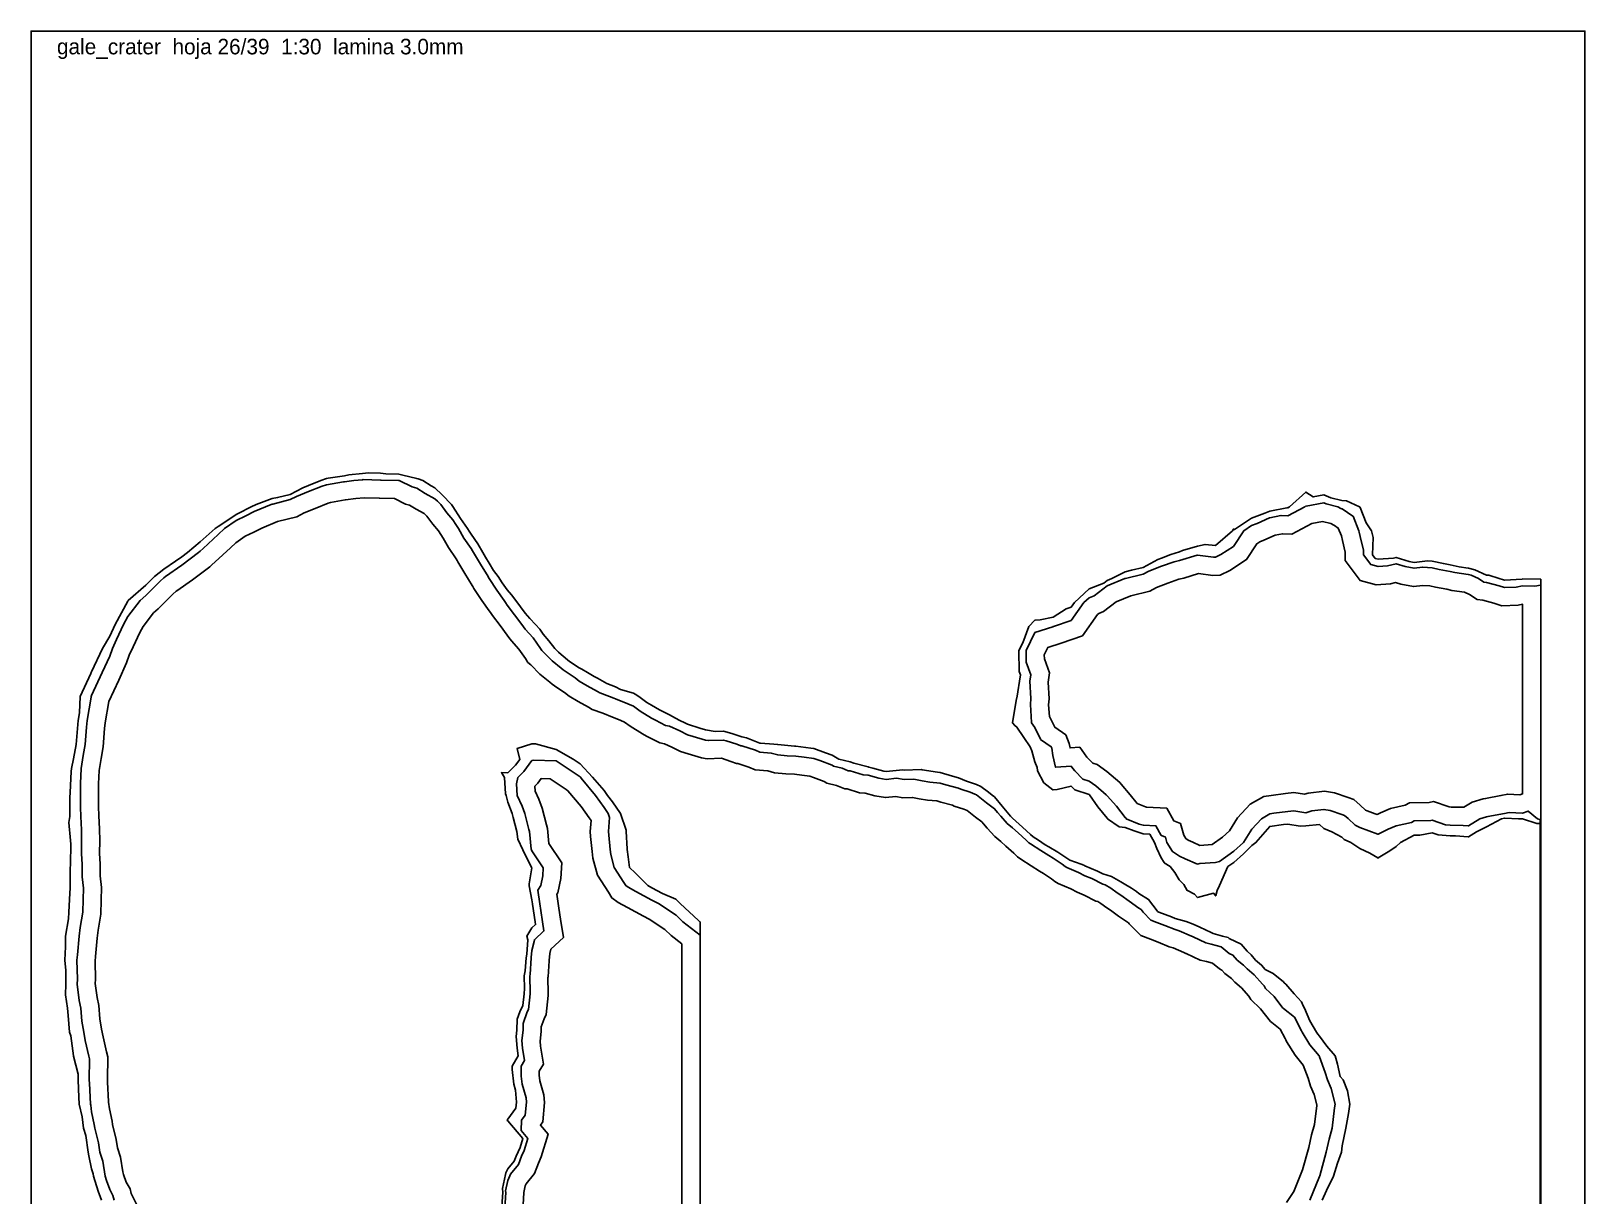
# Model space of a CAD drawing. Header units: millimetres. Extents: x 0 to 600, y 0 to 900.
# Drawn here: x 0 to 600, y 450 to 900 of the extents above; entities that cross this region are included whole.
import ezdxf

# ---------------------------------------------------------------- set-up
doc = ezdxf.new("R2010")
doc.units = ezdxf.units.MM
for name, color, linetype in [('CORTE', 1, 'Continuous'), ('GRABADO', 5, 'Continuous'), ('HOJA', 8, 'Continuous')]:
    doc.layers.add(name, color=color, linetype=linetype)

msp = doc.modelspace()

# ---------------------------------------------------------------- linework, layer by layer
at = {"layer": 'CORTE'}
for points in [[(27.18, 448.43), (25.96, 451.86), (24.11, 457.7), (23.98, 458.5), (23.38, 460.45), (22.27, 465.5), (22.08, 466.97), (21.19, 473.32), (20.3, 476.23), (19.69, 480.59), (18.56, 485.49), (18.43, 488.19), (18.12, 494.76), (18.16, 497.09), (16.42, 504.01), (16.42, 504.02), (16.41, 504.1), (15.36, 511.87), (14.85, 513.27), (14.26, 519.69), (14.05, 522.54), (13.29, 527.66), (13.47, 531.81), (13.39, 537.06), (13.01, 541.06), (13.35, 546.28), (13.27, 550.33), (14.46, 557.02), (14.64, 559.59), (14.94, 566.9), (15.06, 568.85), (15.06, 576.32), (15.16, 578.11), (15.34, 585.95), (15.21, 587.36), (14.61, 594.25), (14.92, 596.63), (14.92, 603.92), (15.04, 605.89), (15.52, 613.99), (15.62, 615.16), (16.41, 618.81), (17.43, 624.42), (17.54, 625.93), (18.13, 633.68), (18.65, 636.66), (18.94, 642.95), (23.06, 651.8), (23.25, 652.23), (23.38, 652.47), (27.64, 661.49), (30.35, 666.21), (32.49, 670.75), (37.33, 679.81), (37.5, 680.03), (44.31, 685.97), (47.68, 689.29), (51.29, 692.13), (55.75, 695.23), (58.26, 696.95), (60.36, 698.55), (65.23, 702.65), (71.03, 707.82), (72.21, 708.65), (73.27, 709.24), (79.18, 713.26), (85.76, 716.57), (86.16, 716.76), (86.94, 717.09), (93.14, 719.47), (95.17, 719.79), (100.1, 721.02), (104.98, 723.58), (107.07, 724.42), (111.93, 726.35), (114.05, 727.11), (114.73, 727.25), (121.03, 728.23), (122.69, 728.56), (128, 729.09), (130.28, 729.38), (134.99, 729.26), (136.98, 729), (141.96, 728.88), (143.55, 728.45), (148.94, 727.14), (149.46, 727.03), (151.22, 726.35), (154.45, 724.37), (155.94, 723.55), (158.78, 720.83), (162.36, 717.07), (162.64, 716.69), (162.92, 716.35), (165.87, 711.71), (168.54, 707.8), (169.12, 706.76), (169.9, 705.61), (172.46, 701.94), (174.42, 698.53), (175.51, 696.73), (176.87, 694.46), (178.59, 691.56), (180.34, 689.28), (181.97, 686.8), (183.84, 684.16), (185.48, 682.2), (187.15, 680.02), (188.97, 677.58), (190.81, 675.16), (192.58, 673.12), (194.82, 670.77), (196.43, 668.97), (197.78, 667.03), (199.96, 664.41), (202.26, 661.5), (203.66, 660.07), (204.74, 659.21), (207.93, 656.5), (211.7, 654), (212.61, 653.48), (214.85, 652.26), (217.49, 650.69), (218.67, 650.04), (222.36, 647.92), (225.63, 646.73), (227.63, 645.66), (232.6, 644.16), (233.25, 643.86), (234.68, 642.99), (237.81, 640.64), (239.58, 639.56), (242.66, 637.83), (246.55, 635.79), (247.65, 635.21), (250.3, 633.74), (252.72, 632.68), (253.51, 632.26), (258.2, 630.71), (260.47, 630.07), (264.2, 629.45), (267.43, 629.57), (270.61, 628.68), (274.42, 627.41), (276.25, 626.92), (281.38, 624.97), (281.72, 624.95), (286.86, 624.49), (288.27, 624.37), (288.35, 624.35), (294.75, 623.74), (295.31, 623.72), (301.15, 622.98), (302.3, 622.84), (306.82, 621.23), (309.28, 620.29), (311.95, 618.78), (316.24, 617.66), (317.71, 617.17), (323.21, 615.72), (323.52, 615.63), (325.08, 615.22), (329.31, 614.07), (330.16, 613.93), (336.64, 614.57), (337.14, 614.49), (343.72, 614.72), (344.11, 614.64), (349.95, 613.72), (351.09, 613.61), (355.76, 612.16), (358.07, 611.55), (361.25, 610.18), (365.04, 608.9), (366.7, 608.14), (369.69, 605.95), (371.17, 604.8), (372.04, 604.14), (374.97, 600.56), (378.25, 596.68), (378.66, 596.22), (379, 595.94), (382.81, 592.48), (385.98, 589.61), (386.99, 588.78), (389.02, 587.43), (391.63, 585.69), (392.94, 584.89), (396.45, 582.83), (399.91, 580.47), (401.09, 579.75), (405.47, 578.18), (406.53, 577.72), (406.87, 577.55), (411.82, 575.49), (413.84, 574.46), (417.19, 573.37), (420.82, 571.33), (422.11, 570.63), (424.95, 568.91), (426.79, 567.57), (427.79, 566.87), (431.51, 564.58), (434.78, 560.11), (434.96, 559.9), (435.43, 559.66), (440.33, 557.81), (441.72, 557.22), (445.99, 556.08), (448.69, 554.93), (451.28, 553.83), (455.67, 551.81), (456.44, 551.43), (460.11, 550.4), (462.2, 549.81), (462.64, 549.45), (467.22, 547.21), (469.63, 544.59), (471.13, 543.11), (472.85, 541.12), (475.12, 539.16), (476.59, 537.5), (479.64, 535.92), (483.57, 532.65), (483.87, 532.26), (484.47, 531.86), (487.73, 528.12), (490.55, 524.95), (491.2, 523.44), (491.66, 522.58), (493.78, 517.6), (496.39, 513.32), (496.9, 512.5), (497.52, 511.75), (500.38, 507.87), (503.5, 504.06), (503.83, 503.16), (504.5, 500.9), (505.46, 496.08), (506.7, 494.8), (508.28, 490.54), (509.21, 485.5), (508.75, 481.88), (507.64, 476.23), (506.27, 469.32), (506.02, 466.96), (504.5, 462.64), (502.93, 457.69), (500.27, 452.07), (498.54, 448.42)], [(582.78, 259), (582.78, 593.91), (581.46, 593.88), (581.45, 593.88), (581.44, 593.88), (581.44, 593.88), (575.88, 595.65), (575.83, 595.64), (575.82, 595.63), (575.81, 595.63), (574.29, 595.73), (569.12, 596), (568.93, 595.96), (567.78, 595.73), (561.98, 592.62), (558.16, 590.67), (555.01, 588.7), (555, 588.7), (554.99, 588.7), (554.98, 588.69), (554.97, 588.69), (549.97, 589.09), (548, 589.12), (548, 589.12), (543.29, 589.48), (543.28, 589.48), (541.02, 590.26), (536.28, 589.4), (536.27, 589.4), (534.08, 589.35), (528.82, 586.48), (527.14, 584.96), (527.13, 584.96), (524.73, 583.29), (520.16, 580.55), (520.15, 580.55), (520.14, 580.54), (520.13, 580.54), (520.12, 580.54), (520.11, 580.54), (520.1, 580.54), (520.09, 580.54), (520.08, 580.55), (517, 582.39), (513.11, 584.2), (513.11, 584.2), (511.98, 584.98), (509.57, 586.48), (507.08, 587.72), (507.08, 587.73), (507.07, 587.73), (506.13, 588.6), (502.3, 590.63), (499.17, 591.95), (499.16, 591.95), (497.49, 593.48), (492.25, 592.98), (492.25, 592.98), (490.09, 592.88), (490.08, 592.88), (490.08, 592.88), (485.26, 593.66), (483.61, 593.52), (478.33, 592.72), (472.93, 586.5), (472.92, 586.49), (471.37, 585.33), (468.13, 582.18), (464.41, 578.87), (464.4, 578.87), (462.14, 577.23), (458.93, 569.95), (457.96, 568), (457.45, 566.04), (457.45, 566.04), (457.45, 566.03), (457.44, 566.01), (457.43, 566), (457.42, 566), (457.42, 565.99), (457.41, 565.99), (457.4, 565.99), (457.39, 565.98), (457.37, 565.98), (457.36, 565.99), (457.35, 565.99), (457.35, 565.99), (457.34, 565.99), (457.34, 566), (457.33, 566), (457.33, 566.01), (456.62, 566.96), (450.42, 565.23), (450.41, 565.23), (450.4, 565.23), (450.39, 565.23), (450.39, 565.23), (450.38, 565.23), (450.36, 565.24), (450.35, 565.25), (449.29, 566.55), (446.48, 567.96), (446.47, 567.96), (446.45, 567.98), (446.45, 567.99), (445.13, 570.31), (443.38, 572.06), (443.38, 572.06), (443.37, 572.07), (441.68, 574.99), (439.85, 577.23), (437.57, 578.74), (437.56, 578.74), (437.56, 578.75), (437.55, 578.76), (437.55, 578.76), (436.4, 580.59), (434.64, 584.17), (434.64, 584.18), (433.77, 586.51), (431.94, 589.78), (429.49, 589.89), (429.48, 589.89), (425.9, 590.99), (422.51, 592.39), (420.17, 592.62), (420.15, 592.62), (420.14, 592.63), (420.14, 592.63), (415.7, 595.74), (415.69, 595.75), (415.68, 595.76), (415.59, 595.88), (415.5, 595.98), (415.5, 595.98), (411.98, 600.35), (408.7, 605.01), (408.61, 605.09), (408.55, 605.13), (403.01, 606.87), (403, 606.88), (402.99, 606.88), (402.98, 606.89), (402.98, 606.89), (401.59, 608.34), (396.2, 607.04), (396.19, 607.04), (394.65, 606.92), (394.64, 606.92), (394.63, 606.92), (394.62, 606.92), (394.6, 606.93), (391.08, 609.59), (391.08, 609.59), (391.07, 609.6), (391.06, 609.61), (388.68, 614.28), (388.68, 614.29), (388.67, 614.31), (388.48, 615.47), (387.6, 617.71), (386.41, 621.98), (385.77, 623.55), (383.33, 627.12), (380.65, 631.11), (379.87, 631.73), (379.86, 631.73), (379.85, 631.74), (379.02, 632.8), (379.01, 632.8), (379.01, 632.8), (379.01, 632.81), (379, 632.82), (379, 632.83), (379, 632.84), (379, 632.85), (380.52, 641.98), (380.54, 642.12), (380.54, 642.13), (380.54, 642.13), (380.63, 642.34), (382.05, 651.36), (381.59, 652.61), (381.59, 652.62), (381.58, 652.63), (381.43, 660.63), (381.43, 660.64), (381.43, 660.65), (381.43, 660.66), (382.91, 663.68), (385.25, 669.92), (385.25, 669.93), (385.26, 669.94), (385.26, 669.94), (387.62, 672.46), (387.63, 672.47), (387.64, 672.47), (387.65, 672.48), (387.66, 672.48), (389.65, 672.6), (394.62, 673.64), (399.74, 676.77), (399.75, 676.78), (401.57, 677.39), (402.86, 679.2), (402.86, 679.2), (408.53, 684.48), (408.54, 684.48), (408.54, 684.49), (408.55, 684.49), (414.22, 686.75), (415.52, 687.74), (415.53, 687.75), (417.33, 688.48), (422.49, 691.1), (422.5, 691.1), (424.97, 691.76), (424.97, 691.76), (429.47, 692.82), (435.02, 695.86), (435.02, 695.86), (436.44, 696.41), (440.16, 697.74), (443.41, 698.84), (444.62, 699.35), (444.63, 699.35), (450.39, 701.04), (453.36, 701.67), (453.37, 701.67), (457.36, 701.27), (463.93, 706.98), (464.29, 707.57), (464.29, 707.57), (464.3, 707.58), (464.3, 707.59), (464.31, 707.59), (464.32, 707.6), (464.33, 707.6), (464.33, 707.6), (464.35, 707.6), (464.36, 707.6), (464.36, 707.6), (464.37, 707.6), (464.38, 707.6), (464.66, 707.43), (471.28, 711.89), (471.29, 711.89), (471.3, 711.89), (476.35, 713.72), (478.27, 714.57), (478.27, 714.57), (478.28, 714.57), (484.96, 715.88), (484.97, 715.88), (484.97, 715.89), (485.25, 715.87), (485.95, 716.25), (492.18, 721.87), (492.19, 721.87), (492.2, 721.88), (492.21, 721.88), (492.22, 721.89), (492.24, 721.89), (492.26, 721.88), (492.27, 721.88), (492.27, 721.88), (495.1, 720.06), (499.19, 720.82), (499.2, 720.82), (499.21, 720.82), (499.23, 720.81), (501.83, 719.72), (506.19, 718.65), (507.88, 718.51), (507.88, 718.51), (507.89, 718.51), (512.96, 716.26), (512.97, 716.26), (512.98, 716.26), (513.12, 716.16), (513.12, 716.15), (513.14, 716.14), (513.14, 716.13), (513.22, 715.95), (515.49, 710), (517.61, 706.97), (517.61, 706.97), (517.62, 706.96), (517.62, 706.95), (517.62, 706.95), (518.25, 704.37), (518.25, 704.36), (518.25, 704.35), (518, 697.69), (519.06, 696.28), (520.12, 696), (526.06, 696.4), (527.07, 696.65), (527.08, 696.65), (527.09, 696.65), (527.1, 696.65), (532.1, 695.12), (534.06, 694.75), (539.17, 695.29), (539.18, 695.29), (541.03, 695.16), (541.04, 695.16), (545.39, 694.26), (548.01, 693.75), (551.45, 693.05), (554.98, 692.57), (554.99, 692.57), (557.52, 691.85), (557.52, 691.84), (561.96, 689.75), (562.92, 689.78), (562.92, 689.78), (562.93, 689.78), (562.94, 689.78), (566.92, 688.48), (568.6, 688.04), (568.92, 687.93), (575.74, 688.31), (575.87, 688.33), (575.88, 688.33), (575.88, 688.33), (582.66, 688.24), (582.85, 688.27), (582.86, 688.27), (582.87, 688.26), (582.88, 688.26), (582.88, 688.26), (582.89, 688.25), (582.9, 688.25), (582.91, 688.24), (582.92, 688.23), (582.92, 688.23), (582.92, 688.22), (582.92, 688.22), (582.93, 688.21), (582.93, 688.19), (582.93, 259)], [(484.75, 447.52), (487.57, 451.73), (490.98, 460.05), (493.33, 468.67), (494.47, 473.64), (495.57, 477.58), (496.43, 484.97), (496.47, 485.19), (495.42, 489.22), (494.03, 492.37), (493.1, 495.51), (491.25, 500.51), (488.1, 504.33), (484.82, 509.66), (484.45, 510.28), (484.22, 510.8), (482.31, 514.47), (479.12, 517.04), (478.57, 517.4), (474.75, 522.32), (470.94, 525.91), (470.28, 527.18), (470.25, 527.22), (467.39, 530.44), (464.85, 532.63), (463.52, 533.98), (460.99, 535.97), (459.79, 537.28), (458.85, 537.73), (456.2, 539.89), (453.93, 540.53), (451.38, 541.1), (446.08, 543.62), (445.87, 543.69), (445.18, 544.03), (440.98, 545.82), (439.43, 546.24), (435.25, 548.02), (432.28, 549.14), (428.55, 550.55), (424.04, 555.07), (423.73, 555.49), (419.92, 558.14), (416.85, 560.38), (415.45, 561.29), (413.09, 563.02), (411.92, 563.68), (411.15, 563.93), (406.68, 566.22), (403.94, 567.36), (401.48, 568.6), (396.66, 570.67), (395.28, 571.52), (394.01, 572.49), (390.94, 574.58), (389.33, 575.52), (386.12, 577.49), (382.18, 580.12), (380.85, 580.95), (379.44, 582.37), (376.44, 585.08), (374.42, 586.92), (372.08, 588.85), (369.17, 592.08), (367.79, 593.71), (367.15, 594.49), (364.71, 596.33), (361.47, 598.85), (360.14, 599.39), (356.47, 600.63), (355.78, 600.93), (351.32, 602.1), (349.71, 602.6), (346.18, 602.94), (342.94, 603.46), (340.37, 603.92), (336.65, 603.79), (333.94, 604.27), (329.92, 603.87), (325.8, 604.56), (322.06, 605.58), (319.95, 605.71), (315.12, 607.28), (314.19, 607.28), (310.96, 608.55), (307.26, 609.51), (306.29, 610.06), (302.13, 611.65), (300.68, 612.17), (297.66, 612.54), (294.75, 612.91), (291.48, 613.03), (287.05, 613.45), (284.54, 614.16), (279.59, 614.56), (277.16, 615.68), (272.97, 617.01), (272.45, 617.07), (270.2, 617.86), (266.57, 619.08), (261.07, 618.89), (258.94, 619.25), (253.67, 620.73), (250.77, 621.69), (247.47, 623.42), (244.53, 624.71), (242.76, 624.99), (237.91, 627.54), (236.69, 628.19), (236.05, 628.55), (231.31, 631.43), (229.13, 633.06), (227.79, 633.61), (222.95, 635.56), (222.34, 635.82), (220.78, 636.48), (216.71, 637.96), (215.22, 638.81), (211.28, 641), (207.79, 643.07), (205.98, 644.44), (203.06, 646.46), (201.27, 647.65), (200.28, 648.49), (196.45, 651.55), (192.94, 655.14), (191.84, 656.12), (190.88, 657.59), (188.36, 661.21), (185.46, 664.46), (184.48, 665.68), (183.8, 666.69), (181.07, 670.3), (178.12, 674.24), (177.39, 675.33), (176.91, 676.06), (174.08, 680.05), (171.02, 684.72), (170.57, 685.41), (170.33, 685.86), (167.54, 690.49), (164.84, 694.98), (164.53, 695.51), (164.12, 696.1), (161.18, 700.47), (159.14, 704.11), (158.22, 705.47), (157.28, 706.95), (155.07, 709.55), (152.84, 712.54), (151.98, 713.45), (151.76, 713.66), (148.7, 715.34), (146.17, 716.89), (144.63, 717.3), (140.32, 719.42), (134.6, 719.55), (134.45, 719.57), (128.61, 719.72), (125.4, 719.4), (121.43, 718.88), (121.27, 718.89), (115.65, 717.85), (114.69, 717.57), (109.67, 715.58), (105.4, 713.85), (102.61, 712.39), (95.17, 710.54), (89.06, 707.99), (86.01, 706.48), (82.73, 704.83), (79.07, 702.34), (76.97, 700.36), (71.1, 694.93), (69.81, 693.77), (69, 693.09), (62.37, 688.03), (56.22, 683.81), (56.08, 683.67), (54.76, 682.41), (49.07, 676.8), (47.25, 675.21), (43.23, 669.98), (41.96, 667.61), (39.38, 662.1), (37.91, 658.84), (36.84, 655.91), (33.87, 649.31), (29.99, 640.96), (28.57, 632.81), (28.4, 630.56), (27.88, 623.53), (27.04, 618.93), (26.29, 614.41), (26.03, 609.26), (26.08, 605.94), (26.08, 600.29), (26.18, 596.93), (26.48, 591.7), (26.53, 587.36), (26.45, 582.31), (26.7, 578.32), (26.7, 573.65), (27.25, 569.16), (27.09, 564.29), (26.97, 558.91), (25.87, 552.69), (25.52, 549.64), (24.93, 542.46), (24.74, 540.75), (24.88, 533.59), (24.77, 532.04), (25.51, 526.6), (26.11, 523.52), (26.56, 518.45), (27.25, 514.48), (27.79, 511.44), (29.16, 505.66), (29.63, 503.8), (29.47, 494.87), (29.51, 493.95), (29.87, 486.45), (29.91, 486.28), (29.91, 486.28), (30.27, 483.65), (31.3, 478.9), (31.5, 477.61), (32.91, 471.82), (33.39, 468.52), (34.49, 464.98), (35.39, 459.32), (35.73, 458.25), (36.76, 455.34), (38.2, 452.7), (38.66, 450.89), (40.83, 446.57)], [(181.84, 446.06), (182.1, 451.34), (182.09, 452.84), (183.22, 458.32), (183.27, 458.94), (184.09, 460.43), (186.59, 463.43), (187.29, 465.3), (188.81, 468.72), (189.88, 472.23), (184.11, 479.04), (183.88, 479.18), (183.89, 479.39), (184.1, 479.64), (187.2, 483.87), (187.41, 486.19), (187.07, 490.89), (186.44, 493.14), (185.76, 498.86), (185.74, 500.15), (188.14, 504.06), (187.64, 507.09), (187.33, 511.63), (187.6, 514.08), (187.75, 518.3), (188.69, 521.07), (189.93, 523.63), (190.4, 528.02), (190.52, 530.14), (190.42, 534.99), (190.79, 536.91), (191.12, 541.97), (191.48, 543.37), (191.88, 548.92), (191.44, 550.36), (193.36, 553.52), (194.78, 554.84), (194.61, 555.88), (193.61, 562.65), (193.59, 562.86), (193.34, 564.35), (192.37, 569.83), (192.31, 570.62), (193.3, 576.8), (193.29, 576.82), (189.95, 583.75), (187.9, 587.86), (187.63, 590.74), (186.15, 596.14), (185.76, 597.7), (184.08, 602.06), (183.39, 604.67), (183.16, 605.37), (182.77, 611.64), (181.61, 613.55), (184.13, 613.45), (184.13, 613.45), (187.11, 616.42), (188.73, 618.65), (187.74, 622.89), (193.41, 624.71), (194.8, 624.64), (202.71, 622.52), (209.34, 618.7), (211.99, 616.95), (216.84, 611.71), (221.26, 606.58), (222.55, 604.74), (224.55, 602.26), (227.6, 597.75), (229.77, 591.33), (229.74, 590.75), (230.17, 584.06), (230.19, 583.79), (230.53, 581.01), (231.08, 576.84), (233.26, 574.79), (238.13, 569.9), (239.75, 569.03), (243.78, 566.87), (249.02, 564.63), (250.65, 562.92), (257.68, 556.41), (258.18, 555.95), (258.32, 555.85), (258.32, 507.53), (258.32, 470.51), (258.32, 426.67)], [(251.32, 408.88), (251.32, 456.38), (251.32, 500.74), (251.32, 538.19), (251.32, 547.35), (247.18, 550.62), (244.69, 552.9), (238.68, 556.92), (236.45, 558.12), (230.26, 561.42), (226.74, 563.31), (224.31, 565.11), (222.96, 567.41), (218.74, 573.95), (216.93, 580.51), (216.63, 583.03), (216.07, 588.86), (215.95, 590.76), (216.23, 594.97), (215.49, 596.06), (212.4, 600.48), (207.32, 606.55), (206.59, 607.03), (200.47, 611.09), (196.96, 611.22), (195.66, 609.43), (195.66, 609.43), (194.49, 608.27), (194.61, 606.39), (196.03, 603.22), (197.34, 599.82), (198.97, 593.37), (199.35, 591.99), (199.88, 586.2), (204.91, 578.73), (204.54, 572.69), (203.38, 567.14), (203, 566.55), (203.44, 563.85), (203.77, 561.17), (204.39, 556.96), (205.55, 549.8), (200.72, 545.32), (200.27, 543.67), (200.08, 541), (200.05, 540.88), (199.64, 534.6), (199.6, 534.39), (199.72, 528.36), (199.67, 527.45), (198.88, 520.08), (198.06, 518.4), (197.01, 515.29), (196.95, 513.57), (196.53, 509.84), (196.66, 507.9), (197.83, 500.85), (196.22, 498.23), (196.25, 496.7), (196.51, 494.52), (198.05, 489.06), (198.26, 486.13), (197.59, 478.6), (196.68, 477.36), (199.66, 473.84), (196.98, 465.06), (195.91, 462.66), (194.41, 458.61), (191.13, 454.67), (190.8, 453.89), (190.26, 451.27), (190.26, 451.18), (189.92, 444.34)]]:
    msp.add_lwpolyline(points, dxfattribs=at)
msp.add_lwpolyline([(393.7, 634.42), (395.29, 631.05), (399.6, 628.08), (400.88, 624.81), (401.17, 623.06), (404.93, 623.36), (407.71, 619.55), (408.18, 619.01), (409.94, 617.17), (411.67, 616.63), (415.44, 614), (420.37, 609.75), (420.88, 609.02), (424.46, 605.01), (427.16, 601.54), (430.28, 600.26), (430.7, 600.13), (438.52, 599.78), (441.29, 594.88), (443.85, 593.9), (445.09, 589.34), (445.92, 588.02), (446.81, 587.43), (448.57, 586.63), (451.29, 585.41), (456.05, 585.75), (460.01, 588.62), (462.74, 591.05), (465.79, 596.01), (470.74, 601.29), (475.96, 604.29), (478.9, 604.75), (484.41, 605.43), (487.64, 605.83), (491.75, 605.21), (493.07, 605.61), (499.38, 606.38), (503.26, 605.71), (508.53, 603.98), (510.78, 603.09), (513.24, 600.96), (515.27, 599.07), (515.88, 598.77), (518.95, 597.67), (519.78, 597.37), (521.11, 597.99), (524.9, 599.69), (530.54, 600.94), (532.21, 601.85), (539.82, 602.04), (541.57, 602.35), (547.64, 600.28), (548.33, 600.22), (553.23, 600.13), (556.5, 602.17), (560.74, 603.44), (561.67, 603.49), (567.58, 604.65), (570.2, 605.21), (574.92, 604.97), (575.92, 605.31), (575.92, 678.55), (574.19, 678.26), (567.93, 677.92), (564.81, 679), (560.56, 680.11), (558.41, 680.42), (555.45, 682.36), (553.54, 683.26), (553.54, 683.26), (548.61, 683.94), (546.65, 684.34), (542.35, 685.17), (540.07, 685.64), (537.46, 685.82), (533.77, 685.43), (528.95, 686.35), (526.89, 686.97), (524.91, 686.48), (519.45, 686.11), (513.16, 687.77), (507.37, 695.47), (507.48, 698.69), (506.4, 703.14), (506.01, 704.96), (504.75, 707.99), (503.25, 709.02), (503.04, 709.07), (501.95, 709.71), (498.66, 710.52), (494.55, 709.75), (486.86, 705.62), (483.17, 705.78), (480.38, 705.23), (476.01, 703.29), (474.48, 702.74), (473.34, 701.97), (469.36, 695.8), (462.85, 691.6), (459.13, 689.85), (456.38, 689.68), (450.84, 690.39), (445.17, 688.63), (443.23, 688.23), (438.89, 686.68), (434.6, 685), (432, 683.58), (424.69, 681.85), (419.02, 679.55), (414.04, 675.73), (412.35, 675.06), (411.81, 674.55), (405.95, 666.34), (397.76, 663.58), (397.71, 663.55), (392.59, 661.89), (391.23, 659.08), (391.26, 657.52), (393.27, 652.08), (392.71, 648.47), (393.09, 641.99), (392.88, 639.7), (393.19, 635.17), (393.7, 634.42)], close=True, dxfattribs=at)
at = {"layer": 'GRABADO'}
for points in [[(32.06, 448.43), (31.63, 450.13), (30.35, 452.47), (29.09, 456.02), (28.56, 457.7), (27.65, 463.38), (26.54, 466.96), (26.03, 470.49), (24.64, 476.23), (24.42, 477.61), (23.38, 482.43), (23.02, 485.01), (22.9, 485.49), (22.52, 493.62), (22.46, 494.76), (22.61, 503), (22.36, 504.01), (20.93, 510.02), (20.36, 513.27), (19.61, 517.54), (19.17, 522.53), (18.6, 525.45), (17.74, 531.8), (17.87, 533.76), (17.73, 541.07), (17.96, 543.14), (18.55, 550.33), (18.94, 553.71), (19.99, 559.59), (20.09, 564.48), (20.24, 568.84), (19.7, 573.22), (19.7, 578.11), (19.45, 582.15), (19.53, 587.37), (19.48, 591.46), (19.19, 596.63), (19.08, 600.19), (19.08, 605.89), (19.03, 609.38), (19.32, 615.16), (20.15, 620.13), (20.93, 624.42), (21.42, 631.08), (21.62, 633.68), (23.18, 642.69), (23.2, 642.95), (23.38, 643.35), (27.51, 652.22), (30.35, 658.55), (31.42, 661.48), (33.02, 665.02), (35.7, 670.75), (37.33, 673.79), (42.12, 680.03), (44.31, 681.93), (49.88, 687.43), (51.28, 688.77), (51.85, 689.29), (58.26, 693.7), (64.62, 698.55), (65.23, 699.07), (66.4, 700.11), (72.19, 705.48), (74.68, 707.82), (79.18, 710.88), (82.88, 712.74), (86.16, 714.36), (92.69, 717.09), (93.14, 717.26), (93.29, 717.28), (100.1, 718.98), (102.45, 720.21), (107.07, 722.08), (112.43, 724.21), (114.05, 724.67), (120.69, 725.9), (121.04, 725.89), (124.6, 726.35), (128, 726.7), (128.29, 726.73), (134.99, 726.56), (135.13, 726.54), (141.96, 726.38), (141.99, 726.37), (142.09, 726.35), (147.09, 723.88), (148.95, 723.39), (152.21, 721.4), (155.94, 719.35), (156.94, 718.39), (158.2, 717.07), (160.55, 713.91), (162.92, 711.12), (164.07, 709.32), (165.1, 707.8), (167.15, 704.14), (169.9, 700.05), (170.45, 699.26), (170.87, 698.53), (173.54, 694.11), (176.45, 689.27), (176.62, 688.94), (176.87, 688.56), (179.86, 684), (182.68, 680.02), (183.22, 679.2), (183.84, 678.27), (186.66, 674.51), (189.5, 670.76), (190.12, 669.84), (190.8, 668.99), (193.86, 665.56), (196.69, 661.5), (197.19, 660.73), (197.77, 660.22), (201.16, 656.75), (204.74, 653.89), (205.49, 653.25), (206.99, 652.26), (210.09, 650.11), (211.7, 648.89), (214.76, 647.07), (218.67, 644.9), (219.66, 644.33), (223.33, 643), (225.08, 642.27), (225.63, 642.03), (230.41, 640.1), (232.61, 639.21), (235.24, 637.23), (239.58, 634.59), (240.03, 634.34), (241.17, 633.74), (245.01, 631.72), (246.53, 631.47), (250.5, 629.73), (253.51, 628.16), (255.72, 627.43), (260.47, 626.09), (261.53, 625.91), (267.43, 626.11), (268.46, 625.83), (272.48, 624.48), (274, 623.94), (274.41, 623.9), (279.69, 622.22), (281.39, 621.44), (285.79, 621.08), (288.35, 620.36), (291.95, 620.01), (295.31, 619.89), (298.52, 619.49), (302.3, 619.02), (304.56, 618.22), (309.28, 616.41), (309.91, 616.06), (313.13, 615.22), (315.52, 614.28), (316.23, 614.28), (321.26, 612.64), (323.2, 612.52), (327.31, 611.41), (330.16, 610.93), (334.2, 611.33), (337.14, 610.81), (340.89, 610.95), (344.11, 610.36), (347.06, 609.89), (347.06, 609.89), (351.09, 609.51), (353.25, 608.83), (358.07, 607.56), (358.98, 607.17), (362.58, 605.96), (364.47, 605.19), (365.05, 604.94), (368.97, 601.88), (372.04, 599.57), (373.18, 598.18), (374.45, 596.68), (376.93, 593.92), (379, 592.21), (381.15, 590.27), (384.29, 587.42), (385.24, 586.46), (385.97, 586.01), (389.9, 583.39), (392.94, 581.53), (394.69, 580.5), (398.1, 578.17), (399.25, 577.3), (399.9, 576.89), (404.44, 574.95), (406.87, 573.72), (409.62, 572.57), (413.84, 570.41), (414.75, 570.12), (416.89, 568.91), (419.43, 567.05), (420.82, 566.15), (423.98, 563.84), (427.79, 561.2), (428.6, 560.7), (429.38, 559.64), (432.44, 556.56), (434.75, 555.69), (437.85, 554.52), (441.72, 552.87), (443.27, 552.46), (448.11, 550.39), (448.53, 550.18), (448.69, 550.13), (453.67, 547.76), (455.65, 547.32), (459.5, 546.23), (462.64, 543.67), (464.05, 542.98), (465.76, 541.12), (468.19, 539.21), (469.63, 537.76), (472.32, 535.44), (475.49, 531.86), (476.1, 531.17), (476.61, 530.19), (479.95, 527.04), (483.4, 522.6), (483.51, 522.52), (483.57, 522.44), (487.84, 519), (490.55, 513.8), (490.68, 513.49), (490.79, 513.32), (493.81, 508.41), (497.39, 504.07), (497.45, 503.95), (497.53, 503.7), (499.74, 497.73), (500.62, 494.79), (502.05, 491.53), (503.62, 485.51), (503.36, 483.98), (502.46, 476.23), (501.25, 471.91), (500.12, 466.96), (497.63, 457.83), (497.58, 457.69), (497.53, 457.57), (493.78, 448.42)], [(582.78, 370.54), (582.78, 595.44), (582.63, 595.44), (582.62, 595.44), (582.61, 595.44), (581.7, 595.73), (581.7, 595.73), (581.69, 595.74), (581.68, 595.74), (578.07, 598.65), (575.91, 597.91), (575.9, 597.91), (575.89, 597.91), (575.89, 597.91), (575.88, 597.91), (570.76, 598.18), (568.99, 597.8), (568.99, 597.79), (562.55, 596.53), (562.55, 596.53), (561.95, 596.49), (559.41, 595.74), (555.01, 592.99), (555.01, 592.99), (555, 592.99), (554.98, 592.98), (554.98, 592.98), (554.97, 592.98), (554.97, 592.98), (553.01, 593.14), (548, 593.23), (548, 593.23), (546.22, 593.36), (546.21, 593.36), (541.02, 595.14), (540.54, 595.05), (540.53, 595.05), (534.08, 594.89), (533.02, 594.32), (533.02, 594.31), (533.01, 594.31), (527.11, 593.01), (524.03, 591.63), (520.14, 589.8), (520.14, 589.8), (520.13, 589.8), (520.11, 589.8), (520.1, 589.8), (520.09, 589.8), (516.59, 591.08), (513.12, 592.32), (513.12, 592.32), (511.25, 593.26), (511.24, 593.26), (511.23, 593.27), (508.56, 595.75), (507.1, 597.02), (506.15, 597.39), (501.57, 598.9), (499.2, 599.3), (494.51, 598.73), (492.25, 598.06), (492.25, 598.06), (492.24, 598.05), (492.23, 598.05), (492.22, 598.06), (487.55, 598.77), (485.27, 598.48), (479.87, 597.82), (478.32, 597.57), (475.13, 595.74), (471.38, 591.74), (468.16, 586.5), (468.16, 586.49), (468.15, 586.49), (464.4, 583.16), (464.4, 583.16), (458.88, 579.16), (458.87, 579.15), (458.86, 579.15), (457.39, 578.83), (457.39, 578.83), (451.32, 578.4), (450.43, 578.13), (450.42, 578.12), (450.41, 578.12), (450.39, 578.12), (450.38, 578.13), (450.38, 578.13), (445.69, 580.25), (443.41, 581.29), (443.4, 581.29), (443.4, 581.29), (440.79, 583.02), (440.79, 583.02), (440.78, 583.03), (440.78, 583.04), (440.77, 583.04), (438.61, 586.5), (438.6, 586.51), (438.6, 586.52), (438.6, 586.52), (438.03, 588.64), (436.44, 589.25), (436.43, 589.25), (436.41, 589.27), (436.4, 589.28), (436.4, 589.28), (434.34, 592.96), (429.49, 593.18), (429.48, 593.18), (427.91, 593.66), (422.88, 595.74), (422.87, 595.74), (422.86, 595.74), (422.85, 595.75), (422.85, 595.76), (422.84, 595.76), (422.68, 596.03), (422.49, 596.14), (422.48, 596.15), (422.47, 596.16), (422.47, 596.16), (419.08, 600.52), (415.51, 604.52), (415.5, 604.53), (415.31, 604.77), (415.14, 605.01), (411.14, 608.47), (408.55, 610.27), (406.13, 611.03), (406.13, 611.03), (406.12, 611.04), (406.11, 611.04), (406.11, 611.05), (403.02, 614.28), (402.23, 615.17), (402.23, 615.17), (401.58, 616.07), (395.66, 615.59), (395.65, 615.59), (395.63, 615.6), (395.62, 615.6), (395.62, 615.6), (395.6, 615.61), (395.59, 615.62), (395.59, 615.64), (395.58, 615.65), (395.58, 615.65), (394.57, 620.1), (394.57, 620.1), (394.09, 622.93), (393.86, 623.54), (389.76, 626.36), (389.76, 626.37), (389.75, 626.38), (389.74, 626.39), (389.74, 626.39), (387.61, 630.94), (386.96, 631.88), (386.96, 631.88), (386.34, 632.81), (386.33, 632.81), (386.33, 632.82), (386.33, 632.83), (386.33, 632.84), (385.86, 639.79), (385.86, 639.79), (386.07, 642.11), (385.67, 648.8), (385.67, 648.81), (386.07, 651.36), (384.28, 656.2), (384.28, 656.21), (384.19, 660.63), (384.19, 660.64), (384.2, 660.65), (384.2, 660.66), (384.2, 660.66), (387.61, 667.63), (387.61, 667.63), (387.61, 667.64), (387.62, 667.65), (387.62, 667.66), (387.63, 667.66), (387.64, 667.67), (387.65, 667.67), (394.55, 669.88), (394.6, 669.92), (394.62, 669.93), (394.77, 669.96), (401.57, 672.25), (406.52, 679.19), (406.53, 679.2), (408.54, 681.07), (408.54, 681.07), (408.55, 681.08), (410.55, 681.88), (415.51, 685.68), (415.52, 685.68), (422.4, 688.48), (422.49, 688.53), (422.5, 688.53), (422.55, 688.54), (429.47, 690.18), (431.63, 691.36), (431.64, 691.36), (436.44, 693.24), (441.34, 694.99), (441.35, 694.99), (443.42, 695.42), (450.23, 697.53), (450.24, 697.53), (450.25, 697.53), (450.26, 697.53), (450.42, 697.5), (456.6, 696.71), (457.36, 696.76), (459.44, 697.74), (464.3, 700.87), (468.24, 706.97), (468.24, 706.98), (468.25, 706.98), (468.26, 706.99), (471.29, 709.03), (471.29, 709.03), (471.3, 709.03), (473.39, 709.79), (478.26, 711.95), (478.27, 711.95), (478.28, 711.95), (482.64, 712.81), (482.65, 712.81), (482.67, 712.81), (485.25, 712.7), (491.86, 716.25), (492.18, 716.55), (492.19, 716.55), (492.2, 716.56), (492.21, 716.56), (492.22, 716.57), (492.24, 716.57), (492.26, 716.56), (492.4, 716.47), (499.19, 717.73), (499.2, 717.74), (499.22, 717.73), (499.22, 717.73), (499.22, 717.73), (499.23, 717.73), (500.07, 717.38), (504.59, 716.26), (504.6, 716.26), (504.61, 716.26), (505.72, 715.61), (506.19, 715.49), (506.2, 715.49), (506.22, 715.48), (510.42, 712.58), (510.43, 712.58), (510.44, 712.56), (510.45, 712.55), (512.75, 706.96), (512.76, 706.95), (512.76, 706.95), (512.85, 706.45), (513.22, 704.71), (514.52, 699.41), (514.52, 699.4), (514.52, 699.39), (514.45, 697.69), (517.29, 693.92), (520.12, 693.18), (523.82, 693.42), (527.07, 694.23), (527.08, 694.24), (527.08, 694.24), (527.09, 694.24), (527.11, 694.23), (530.62, 693.16), (534.06, 692.5), (537.34, 692.85), (537.35, 692.85), (541.04, 692.58), (541.04, 692.58), (543.71, 692.03), (548.01, 691.2), (549.79, 690.84), (554.98, 690.13), (554.99, 690.13), (556.01, 689.84), (556.02, 689.83), (558.89, 688.48), (558.89, 688.47), (560.95, 687.13), (561.95, 686.98), (561.96, 686.98), (566.84, 685.7), (568.92, 684.99), (573.43, 685.23), (575.87, 685.64), (575.88, 685.64), (580.65, 685.57), (582.85, 685.89), (582.86, 685.89), (582.87, 685.89), (582.88, 685.89), (582.88, 685.88), (582.89, 685.88), (582.9, 685.87), (582.91, 685.86), (582.92, 685.85), (582.92, 685.84), (582.92, 685.84), (582.93, 685.83), (582.93, 685.82), (582.93, 370.47)], [(182.95, 445.22), (183.26, 451.34), (183.25, 451.97), (184.08, 455.97), (184.84, 457.77), (185.08, 458.35), (188.26, 462.17), (189.43, 465.3), (190.41, 467.51), (191.85, 472.23), (189.26, 475.29), (189.26, 475.29), (189.38, 479.24), (190.79, 481.16), (191.24, 486.19), (191.12, 487.85), (189.62, 493.14), (189.26, 496.23), (189.19, 500.15), (190.5, 502.28), (189.7, 507.09), (189.51, 509.99), (189.96, 514.08), (190.05, 516.56), (191.58, 521.07), (192.05, 522.04), (192.69, 528.02), (192.71, 528.49), (192.58, 534.99), (192.68, 535.49), (193.1, 541.97), (193.14, 542.12), (193.34, 544.84), (194.26, 548.25), (194.35, 548.96), (198.04, 552.38), (197.47, 555.88), (196.83, 560.23), (196.51, 562.86), (195.65, 568.11), (196.8, 569.87), (197.59, 573.62), (197.78, 576.79), (193.35, 583.36), (193.17, 583.75), (193.05, 583.98), (192.43, 590.74), (192.2, 591.59), (190.66, 597.7), (189.57, 600.54), (187.71, 604.67), (187.42, 609.16), (188.01, 611.7), (190.32, 613.99), (193.37, 618.2), (193.9, 618.34), (202.7, 618.02), (210.45, 612.87), (211.99, 611.86), (212.13, 611.71), (212.37, 611.43), (217.97, 604.74), (221.26, 600.02), (222.8, 597.75), (223.33, 596.18), (222.96, 590.75), (223.05, 589.42), (223.59, 583.79), (223.82, 581.87), (225.2, 576.84), (228.92, 571.08), (229.62, 569.89), (230.5, 569.24), (233.57, 567.59), (239.75, 564.29), (242.29, 562.93), (249.03, 558.42), (251.72, 555.95), (258.32, 550.75), (258.32, 538.19), (258.32, 500.74), (258.32, 456.38), (258.32, 408.88)]]:
    msp.add_lwpolyline(points, dxfattribs=at)
at = {"layer": 'HOJA'}
msp.add_lwpolyline([(0, 0), (600, 0), (600, 900), (0, 900)], close=True, dxfattribs=at)

# ---------------------------------------------------------------- texts
msp.add_text('gale_crater  hoja 26/39  1:30  lamina 3.0mm', height=6, dxfattribs=at).set_placement((10, 891))

doc.saveas('drawing.dxf')
